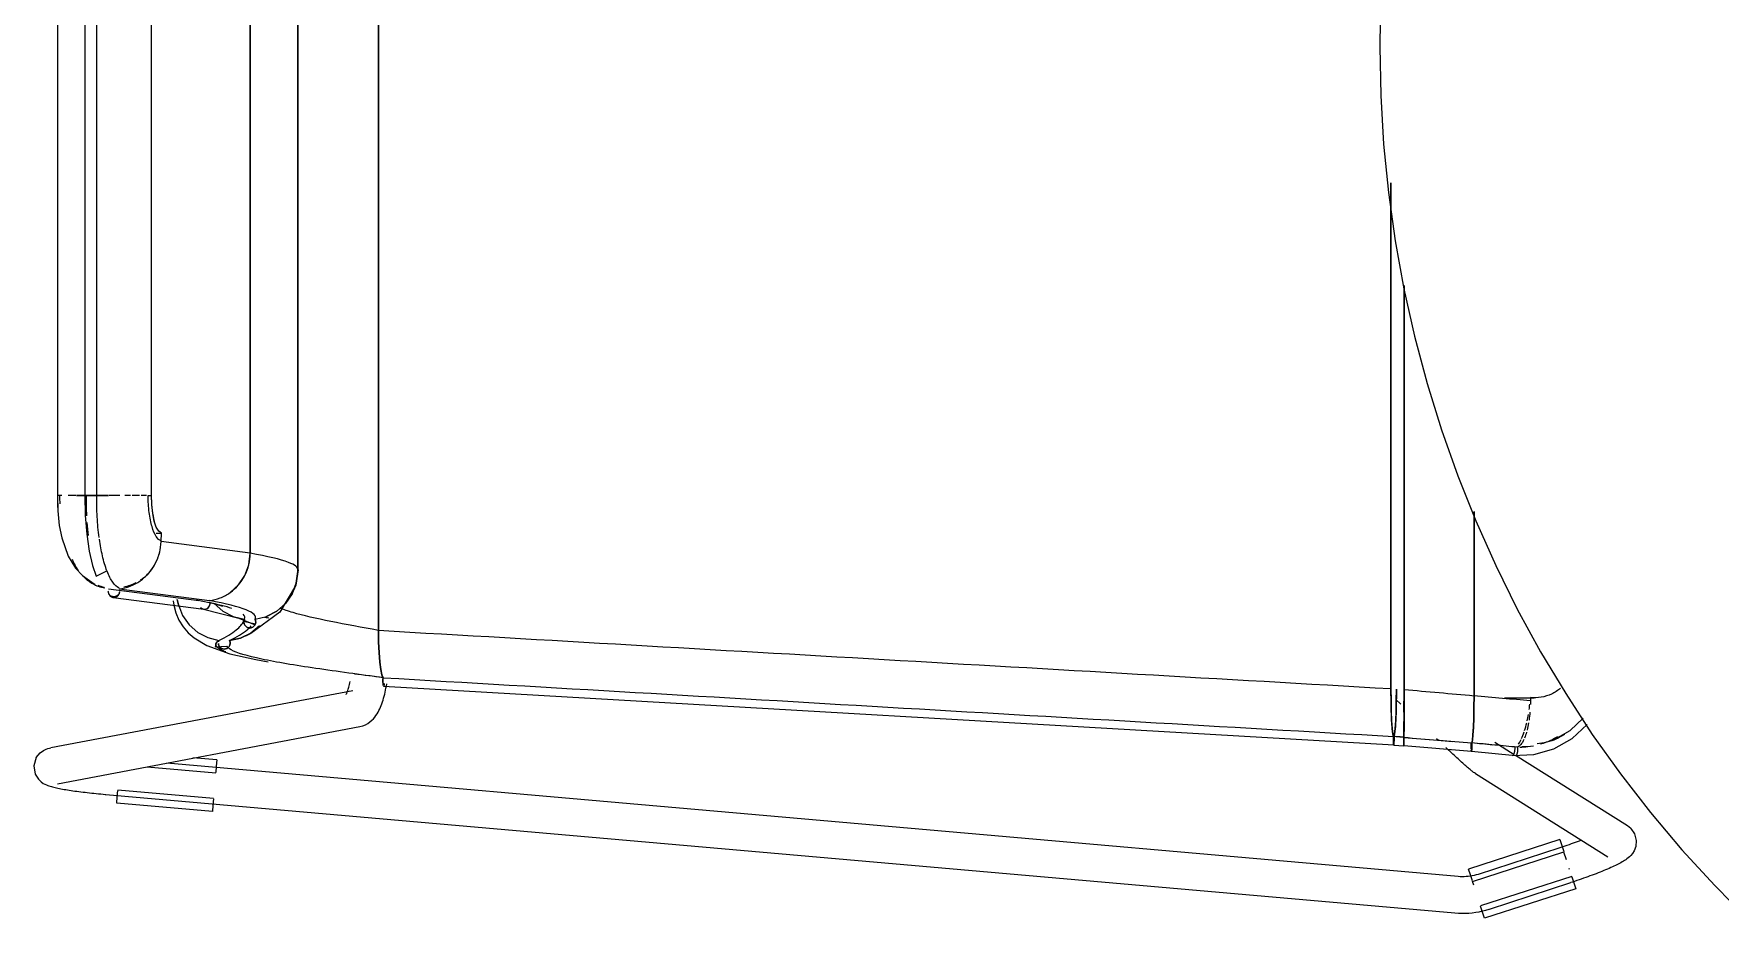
# Model space of a CAD drawing. Header units: millimetres. Extents: x 155927 to 295199, y -4084 to 97293.
# Drawn here: x 166245 to 166799, y 31507 to 31798 of the extents above; entities that cross this region are included whole.
import ezdxf

# ---------------------------------------------------------------- set-up
doc = ezdxf.new("R2010")
doc.units = ezdxf.units.MM
doc.header["$MEASUREMENT"] = 0
doc.layers.add('I-FURN', color=8, linetype='CONTINUOUS', lineweight=9)

msp = doc.modelspace()

# ---------------------------------------------------------------- linework, layer by layer
at = {"layer": 'I-FURN'}
for p, q in [((166357.92, 31984.89), (166357.92, 31601.89)), ((166357.92, 31601.89), (166357.92, 31984.89)), ((166331.42, 31965.98), (166331.42, 31621.19)), ((166331.42, 31621.19), (166331.42, 31965.98)), ((166315.82, 31959.94), (166315.82, 31627.23)), ((166315.82, 31627.23), (166315.82, 31959.94)), ((166252.45, 31941.01), (166252.45, 31646.16)), ((166261.49, 31941.01), (166261.49, 31646.16)), ((166265.45, 31646.16), (166265.45, 31941.01)), ((166283.29, 31941.01), (166283.29, 31646.16)), ((166283.35, 31646.16), (166283.35, 31941.01)), ((166331.57, 31621.73), (166331.57, 31926.53)), ((166687.05, 31802.22), (166686.96, 31793.59)), ((166686.96, 31793.59), (166687.28, 31777.59)), ((166687.28, 31777.59), (166688.24, 31761.62)), ((166688.24, 31761.62), (166689.83, 31745.7)), ((166689.83, 31745.7), (166692.07, 31729.86)), ((166690.65, 31748.91), (166690.65, 31582.64)), ((166690.65, 31582.64), (166690.65, 31748.91)), ((166692.07, 31729.86), (166694.93, 31714.12)), ((166694.93, 31714.12), (166698.42, 31698.51)), ((166694.97, 31715.2), (166694.97, 31582.37)), ((166694.97, 31582.37), (166694.97, 31715.2)), ((166698.42, 31698.51), (166702.54, 31683.04)), ((166702.54, 31683.04), (166707.26, 31667.76)), ((166707.26, 31667.76), (166712.6, 31652.68)), ((166712.6, 31652.68), (166718.53, 31637.82)), ((166252.45, 31646.16), (166252.62, 31646.16)), ((166252.45, 31646.16), (166252.57, 31641.13)), ((166253.95, 31646.16), (166252.47, 31646.16)), ((166258.55, 31646.16), (166255.97, 31646.16)), ((166258.71, 31646.16), (166261.73, 31646.16)), ((166261.74, 31646.16), (166258.72, 31646.16)), ((166265.34, 31646.16), (166261.49, 31646.16)), ((166261.49, 31646.16), (166261.58, 31639.62)), ((166261.49, 31646.16), (166261.56, 31646.16)), ((166261.56, 31646.16), (166261.76, 31646.16)), ((166261.76, 31646.16), (166262.06, 31646.16)), ((166262.06, 31646.16), (166262.45, 31646.16)), ((166262.45, 31646.16), (166262.91, 31646.16)), ((166262.91, 31646.16), (166263.4, 31646.16)), ((166263.4, 31646.16), (166263.9, 31646.16)), ((166263.9, 31646.16), (166264.37, 31646.16)), ((166264.37, 31646.16), (166264.79, 31646.16)), ((166264.79, 31646.16), (166265.12, 31646.16)), ((166265.12, 31646.16), (166265.34, 31646.16)), ((166265.42, 31646.16), (166269.24, 31646.16)), ((166269.24, 31646.16), (166265.42, 31646.16)), ((166272.99, 31646.16), (166269.43, 31646.16)), ((166276.46, 31646.16), (166274.62, 31646.16)), ((166279.44, 31646.16), (166276.98, 31646.16)), ((166281.77, 31646.16), (166280.03, 31646.16)), ((166283.46, 31643.12), (166283.35, 31646.16)), ((166252.57, 31641.13), (166253.07, 31636.31)), ((166261.58, 31639.62), (166262.07, 31633.5)), ((166283.78, 31640.27), (166283.46, 31643.12)), ((166284.29, 31637.78), (166283.78, 31640.27)), ((166717.94, 31580.43), (166717.94, 31640.98)), ((166717.94, 31640.98), (166717.94, 31580.43)), ((166253.07, 31636.31), (166253.86, 31632.27)), ((166262.07, 31633.5), (166262.92, 31627.88)), ((166284.96, 31635.8), (166284.29, 31637.78)), ((166284.95, 31633.81), (166286.61, 31633.81)), ((166285.75, 31634.45), (166284.96, 31635.8)), ((166286.61, 31633.81), (166285.75, 31634.45)), ((166286.54, 31631.09), (166286.61, 31633.81)), ((166718.53, 31637.82), (166725.06, 31623.21)), ((166253.86, 31632.27), (166255.99, 31626.23)), ((166262.92, 31627.88), (166264.02, 31623.19)), ((166315.82, 31627.23), (166286.54, 31631.09)), ((166255.99, 31626.23), (166258.38, 31622.34)), ((166258.38, 31622.34), (166260.68, 31619.87)), ((166264.02, 31623.19), (166265.18, 31619.73)), ((166314.03, 31619.91), (166315.34, 31623.46)), ((166315.34, 31623.46), (166315.82, 31627.23)), ((166725.06, 31623.21), (166732.16, 31608.88)), ((166260.68, 31619.87), (166264.57, 31617.19)), ((166264.57, 31617.19), (166264.77, 31617.09)), ((166265.18, 31619.73), (166268.72, 31621.49)), ((166309.21, 31614.31), (166311.95, 31616.8)), ((166311.95, 31616.8), (166314.03, 31619.91)), ((166330.7, 31616.54), (166325.59, 31607.89)), ((166330.78, 31616.7), (166329.4, 31613.52)), ((166330.94, 31617.4), (166329.58, 31613.84)), ((166329.58, 31613.83), (166330.95, 31617.4)), ((166331.57, 31621.73), (166330.78, 31616.7)), ((166331.42, 31621.19), (166330.94, 31617.4)), ((166330.95, 31617.4), (166331.42, 31621.19)), ((166269.2, 31615.55), (166298.9, 31611.7)), ((166270.76, 31612.71), (166300.54, 31608.85)), ((166272.73, 31615.09), (166275.17, 31614.78)), ((166272.74, 31615.53), (166302.45, 31611.68)), ((166290.54, 31611.59), (166290.69, 31610.17)), ((166291.83, 31612.05), (166292.2, 31610.31)), ((166292.21, 31610.31), (166291.84, 31612.05)), ((166304.41, 31610.45), (166298.12, 31611.83)), ((166302.56, 31610.22), (166302.64, 31610.72)), ((166302.64, 31610.72), (166302.6, 31611.21)), ((166303.94, 31610.7), (166306.81, 31608.19)), ((166327.4, 31610.7), (166324.53, 31608.19)), ((166324.54, 31608.19), (166327.41, 31610.7)), ((166329.58, 31613.84), (166327.4, 31610.7)), ((166327.41, 31610.7), (166329.58, 31613.83)), ((166290.69, 31610.17), (166291.35, 31607.66)), ((166291.35, 31607.66), (166292.37, 31605.29)), ((166292.2, 31610.31), (166293.6, 31606.79)), ((166292.37, 31605.29), (166293.75, 31603.09)), ((166293.6, 31606.79), (166295.78, 31603.71)), ((166299.48, 31609.39), (166299.86, 31609.09)), ((166299.86, 31609.09), (166300.3, 31608.91)), ((166300.3, 31608.91), (166300.77, 31608.84)), ((166300.46, 31608.87), (166312.07, 31605.9)), ((166300.77, 31608.84), (166301.24, 31608.91)), ((166301.24, 31608.91), (166301.68, 31609.1)), ((166301.68, 31609.1), (166302.07, 31609.39)), ((166302.07, 31609.39), (166302.37, 31609.77)), ((166302.37, 31609.77), (166302.56, 31610.22)), ((166306.84, 31609.7), (166304.41, 31610.45)), ((166306.81, 31608.19), (166310.21, 31606.44)), ((166310.21, 31606.44), (166313.92, 31605.54)), ((166312.07, 31605.9), (166317.4, 31603.73)), ((166313.76, 31605.07), (166313.92, 31605.54)), ((166313.92, 31605.54), (166313.76, 31605.07)), ((166325.59, 31607.89), (166316.05, 31600.91)), ((166317.43, 31605.54), (166321.14, 31606.44)), ((166317.43, 31605.54), (166317.59, 31605.07)), ((166317.59, 31605.07), (166317.43, 31605.54)), ((166324.53, 31608.19), (166321.14, 31606.44)), ((166321.14, 31606.44), (166324.54, 31608.19)), ((166732.16, 31608.88), (166739.83, 31594.83)), ((166293.75, 31603.09), (166295.43, 31601.12)), ((166295.43, 31601.12), (166297.4, 31599.38)), ((166295.78, 31603.71), (166298.6, 31601.23)), ((166298.6, 31601.23), (166301.92, 31599.49)), ((166315.98, 31600.97), (166312.65, 31599.33)), ((166312.65, 31599.32), (166315.98, 31600.96)), ((166313.64, 31604.86), (166317.53, 31604.03)), ((166313.72, 31604.58), (166313.76, 31605.07)), ((166313.76, 31605.07), (166313.72, 31604.57)), ((166313.81, 31604.09), (166313.72, 31604.58)), ((166313.72, 31604.57), (166313.8, 31604.08)), ((166313.8, 31604.08), (166314.01, 31603.63)), ((166314.01, 31603.64), (166313.81, 31604.09)), ((166314.32, 31603.25), (166314.01, 31603.64)), ((166314.01, 31603.63), (166314.32, 31603.25)), ((166316.05, 31600.91), (166314.3, 31600.02)), ((166314.72, 31602.96), (166314.32, 31603.25)), ((166314.32, 31603.25), (166314.72, 31602.96)), ((166315.18, 31602.77), (166314.72, 31602.96)), ((166314.72, 31602.96), (166315.18, 31602.77)), ((166315.68, 31602.7), (166315.18, 31602.77)), ((166315.18, 31602.77), (166315.68, 31602.7)), ((166316.17, 31602.77), (166315.68, 31602.7)), ((166315.68, 31602.7), (166316.17, 31602.77)), ((166318.81, 31603.36), (166315.98, 31600.97)), ((166315.98, 31600.96), (166318.81, 31603.36)), ((166316.63, 31602.96), (166316.17, 31602.77)), ((166316.17, 31602.77), (166316.63, 31602.96)), ((166317.03, 31603.25), (166316.63, 31602.96)), ((166316.63, 31602.96), (166317.03, 31603.25)), ((166317.34, 31603.64), (166317.03, 31603.25)), ((166317.03, 31603.25), (166317.34, 31603.63)), ((166317.54, 31604.09), (166317.34, 31603.64)), ((166317.34, 31603.63), (166317.55, 31604.08)), ((166317.63, 31604.58), (166317.54, 31604.09)), ((166317.55, 31604.08), (166317.63, 31604.57)), ((166317.59, 31605.07), (166317.63, 31604.58)), ((166317.63, 31604.57), (166317.59, 31605.07)), ((166357.92, 31601.89), (166357.98, 31598.12)), ((166357.98, 31598.12), (166357.92, 31601.81)), ((166297.4, 31599.38), (166301.51, 31596.88)), ((166301.51, 31596.88), (166309.14, 31594.2)), ((166301.92, 31599.49), (166305.55, 31598.58)), ((166304.63, 31597.68), (166304.31, 31596.51)), ((166304.31, 31596.51), (166308.16, 31596.7)), ((166305.34, 31597.62), (166305.42, 31597.12)), ((166305.42, 31597.12), (166305.35, 31597.62)), ((166305.39, 31598.11), (166305.55, 31598.58)), ((166305.55, 31598.58), (166305.39, 31598.11)), ((166305.62, 31596.67), (166305.42, 31597.12)), ((166305.42, 31597.12), (166305.61, 31596.67)), ((166305.61, 31596.67), (166305.92, 31596.28)), ((166305.92, 31596.28), (166305.62, 31596.67)), ((166306.32, 31595.98), (166305.92, 31596.28)), ((166305.92, 31596.28), (166306.32, 31595.98)), ((166306.77, 31595.79), (166306.32, 31595.98)), ((166306.32, 31595.98), (166306.77, 31595.78)), ((166307.26, 31595.71), (166306.77, 31595.79)), ((166306.77, 31595.78), (166307.26, 31595.71)), ((166307.74, 31595.77), (166307.26, 31595.71)), ((166307.26, 31595.71), (166307.74, 31595.77)), ((166308.2, 31595.95), (166307.74, 31595.77)), ((166307.74, 31595.77), (166308.2, 31595.95)), ((166308.6, 31596.24), (166308.2, 31595.95)), ((166308.2, 31595.95), (166308.61, 31596.24)), ((166308.92, 31596.62), (166308.6, 31596.24)), ((166308.61, 31596.24), (166308.92, 31596.62)), ((166309.13, 31597.07), (166308.92, 31596.62)), ((166308.92, 31596.62), (166309.13, 31597.07)), ((166312.65, 31599.33), (166309.04, 31598.53)), ((166309.04, 31598.53), (166312.65, 31599.32)), ((166309.04, 31598.53), (166309.19, 31598.06)), ((166309.19, 31598.06), (166309.04, 31598.53)), ((166309.22, 31597.56), (166309.13, 31597.07)), ((166309.13, 31597.07), (166309.22, 31597.56)), ((166309.14, 31594.2), (166317.66, 31592.31)), ((166309.19, 31598.06), (166309.22, 31597.56)), ((166309.22, 31597.56), (166309.19, 31598.06)), ((166357.98, 31598.12), (166358.13, 31594.58)), ((166358.13, 31594.58), (166357.98, 31598.06)), ((166358.13, 31594.58), (166358.37, 31591.48)), ((166358.37, 31591.48), (166358.14, 31594.54)), ((166739.83, 31594.83), (166748.06, 31581.11)), ((166317.66, 31592.31), (166321.72, 31591.58)), ((166358.37, 31591.48), (166358.68, 31588.99)), ((166358.68, 31588.98), (166358.37, 31591.45)), ((166358.68, 31588.99), (166359.05, 31587.24)), ((166359.05, 31587.24), (166358.68, 31588.98)), ((166348.11, 31582.89), (166348.22, 31583.28)), ((166348.22, 31583.28), (166348.33, 31583.7)), ((166348.33, 31583.7), (166348.43, 31584.15)), ((166348.43, 31584.15), (166348.53, 31584.62)), ((166348.53, 31584.62), (166348.63, 31585.11)), ((166359.45, 31586.34), (166359.05, 31587.24)), ((166359.05, 31587.24), (166359.45, 31586.34)), ((166359.45, 31586.34), (166359.43, 31585.87)), ((166359.43, 31585.86), (166359.45, 31586.34)), ((166359.43, 31585.87), (166359.43, 31585.37)), ((166359.43, 31585.37), (166359.43, 31585.86)), ((166359.43, 31585.37), (166359.44, 31584.88)), ((166359.44, 31584.87), (166359.43, 31585.37)), ((166359.44, 31584.88), (166359.46, 31584.42)), ((166359.46, 31584.42), (166359.44, 31584.87)), ((166359.46, 31584.42), (166359.49, 31584.04)), ((166359.49, 31584.03), (166359.46, 31584.42)), ((166359.49, 31584.04), (166359.54, 31583.74)), ((166359.54, 31583.73), (166359.49, 31584.03)), ((166359.64, 31583.47), (166359.69, 31583.53)), ((166359.69, 31583.53), (166359.64, 31583.47)), ((166691.55, 31564.18), (166359.64, 31583.47)), ((166359.74, 31583.72), (166359.79, 31584.01)), ((166359.79, 31584), (166359.74, 31583.71)), ((166359.79, 31584.01), (166359.82, 31584.39)), ((166359.82, 31584.38), (166359.79, 31584)), ((166360.42, 31582.88), (166360.55, 31583.57)), ((166360.55, 31583.57), (166360.66, 31584.28)), ((166349.56, 31582.07), (166250.27, 31563.25)), ((166347.33, 31580.85), (166347.34, 31580.87)), ((166347.34, 31580.87), (166347.39, 31580.95)), ((166347.39, 31580.95), (166347.43, 31581.03)), ((166347.43, 31581.03), (166347.51, 31581.19)), ((166347.51, 31581.19), (166347.6, 31581.38)), ((166347.6, 31581.38), (166347.69, 31581.61)), ((166347.69, 31581.61), (166347.79, 31581.88)), ((166347.79, 31581.88), (166347.9, 31582.18)), ((166347.9, 31582.18), (166348.01, 31582.52)), ((166348.01, 31582.52), (166348.11, 31582.89)), ((166358.85, 31577.21), (166359.07, 31577.79)), ((166359.07, 31577.79), (166359.28, 31578.38)), ((166359.28, 31578.38), (166359.47, 31578.99)), ((166359.47, 31578.99), (166359.66, 31579.6)), ((166359.66, 31579.6), (166359.83, 31580.23)), ((166359.83, 31580.23), (166359.99, 31580.88)), ((166359.99, 31580.88), (166360.14, 31581.53)), ((166360.14, 31581.53), (166360.29, 31582.2)), ((166360.29, 31582.2), (166360.42, 31582.88)), ((166690.65, 31582.64), (166690.68, 31578.85)), ((166690.68, 31578.85), (166690.76, 31575.29)), ((166692.29, 31579.15), (166693.9, 31577.6)), ((166692.34, 31575.29), (166692.41, 31578.84)), ((166692.41, 31578.84), (166692.44, 31582.52)), ((166694.85, 31575.02), (166694.85, 31578.58)), ((166694.85, 31578.58), (166694.85, 31575.02)), ((166694.97, 31578.58), (166694.96, 31575.02)), ((166694.96, 31575.02), (166694.97, 31578.58)), ((166694.97, 31582.37), (166694.97, 31578.58)), ((166694.97, 31578.58), (166694.97, 31582.37)), ((166717.91, 31576.67), (166717.94, 31580.43)), ((166717.94, 31580.31), (166717.91, 31576.57)), ((166727.98, 31579.72), (166737.73, 31579.72)), ((166736.49, 31579.78), (166736.49, 31578.73)), ((166748.06, 31581.11), (166756.82, 31567.73)), ((166355.15, 31571.82), (166355.75, 31572.33)), ((166355.75, 31572.33), (166356.27, 31572.85)), ((166356.27, 31572.85), (166356.72, 31573.38)), ((166356.72, 31573.38), (166357.12, 31573.91)), ((166357.12, 31573.91), (166357.48, 31574.45)), ((166357.48, 31574.45), (166357.81, 31574.99)), ((166357.81, 31574.99), (166358.09, 31575.53)), ((166358.09, 31575.53), (166358.37, 31576.08)), ((166358.37, 31576.08), (166358.62, 31576.64)), ((166358.62, 31576.64), (166358.85, 31577.21)), ((166690.76, 31575.29), (166690.88, 31572.16)), ((166690.88, 31572.16), (166691.04, 31569.65)), ((166692.05, 31569.68), (166692.21, 31572.17)), ((166692.21, 31572.17), (166692.34, 31575.29)), ((166694.87, 31569.4), (166694.86, 31571.9)), ((166694.86, 31571.9), (166694.87, 31569.4)), ((166694.95, 31571.88), (166694.94, 31569.38)), ((166694.94, 31569.38), (166694.95, 31571.88)), ((166694.95, 31571.88), (166694.96, 31575.02)), ((166694.96, 31575.01), (166694.95, 31571.89)), ((166717.72, 31570.03), (166717.84, 31573.13)), ((166717.84, 31573.07), (166717.72, 31570.03)), ((166717.84, 31573.13), (166717.91, 31576.57)), ((166717.91, 31576.57), (166717.84, 31573.13)), ((166749.56, 31569.01), (166753.79, 31573.04)), ((166252.5, 31551.46), (166351.79, 31570.28)), ((166351.79, 31570.28), (166352.78, 31570.54)), ((166352.78, 31570.54), (166353.67, 31570.9)), ((166353.67, 31570.9), (166354.46, 31571.34)), ((166354.46, 31571.34), (166355.15, 31571.82)), ((166691.04, 31569.65), (166691.24, 31567.91)), ((166691.24, 31567.91), (166691.45, 31567.02)), ((166691.45, 31567.02), (166691.44, 31566.55)), ((166691.44, 31566.55), (166691.44, 31566.05)), ((166691.65, 31567.02), (166691.86, 31567.93)), ((166691.66, 31566.55), (166691.65, 31567.02)), ((166691.66, 31566.06), (166691.66, 31566.55)), ((166691.86, 31567.93), (166692.05, 31569.68)), ((166694.88, 31567.65), (166694.87, 31569.4)), ((166694.87, 31569.4), (166694.88, 31567.65)), ((166694.9, 31566.28), (166694.9, 31566.75)), ((166694.9, 31566.75), (166694.9, 31566.28)), ((166694.93, 31567.64), (166694.91, 31566.75)), ((166694.91, 31566.74), (166694.93, 31567.63)), ((166694.91, 31566.75), (166694.91, 31566.28)), ((166694.91, 31566.27), (166694.91, 31566.74)), ((166694.94, 31569.38), (166694.93, 31567.64)), ((166694.93, 31567.63), (166694.94, 31569.38)), ((166717.39, 31565.82), (166717.57, 31567.56)), ((166717.57, 31567.54), (166717.39, 31565.82)), ((166717.57, 31567.56), (166717.72, 31570.03)), ((166717.72, 31569.99), (166717.57, 31567.55)), ((166743.73, 31565.65), (166749.56, 31569.01)), ((166750.15, 31566.33), (166755.14, 31570.93)), ((166756.82, 31567.73), (166766.12, 31554.71)), ((166245.51, 31560.12), (166246.83, 31561.69)), ((166246.83, 31561.69), (166247.91, 31562.44)), ((166247.91, 31562.44), (166248.71, 31562.82)), ((166248.71, 31562.82), (166249.34, 31563.03)), ((166249.34, 31563.03), (166249.85, 31563.17)), ((166249.85, 31563.17), (166250.27, 31563.25)), ((166691.44, 31566.05), (166691.44, 31565.56)), ((166691.44, 31565.56), (166691.45, 31565.11)), ((166691.45, 31565.11), (166691.47, 31564.73)), ((166691.47, 31564.73), (166691.49, 31564.44)), ((166691.49, 31564.44), (166691.52, 31564.25)), ((166691.52, 31564.25), (166691.55, 31564.18)), ((166691.55, 31564.18), (166691.58, 31564.25)), ((166691.55, 31564.18), (166694.91, 31563.91)), ((166691.58, 31564.25), (166691.6, 31564.44)), ((166691.6, 31564.44), (166691.63, 31564.73)), ((166691.63, 31564.73), (166691.64, 31565.12)), ((166691.64, 31565.12), (166691.65, 31565.57)), ((166691.65, 31565.57), (166691.66, 31566.06)), ((166694.9, 31565.79), (166694.9, 31566.28)), ((166694.9, 31566.28), (166694.9, 31565.78)), ((166694.9, 31565.3), (166694.9, 31565.79)), ((166694.9, 31565.78), (166694.9, 31565.29)), ((166694.9, 31564.84), (166694.9, 31565.3)), ((166694.9, 31565.29), (166694.9, 31564.84)), ((166694.9, 31564.46), (166694.9, 31564.84)), ((166694.9, 31564.84), (166694.9, 31564.46)), ((166694.9, 31564.17), (166694.9, 31564.46)), ((166694.9, 31564.46), (166694.9, 31564.16)), ((166694.91, 31563.98), (166694.9, 31564.17)), ((166694.9, 31564.16), (166694.91, 31563.97)), ((166694.91, 31566.28), (166694.91, 31565.78)), ((166694.91, 31565.78), (166694.91, 31566.27)), ((166694.91, 31565.78), (166694.91, 31565.29)), ((166694.91, 31565.29), (166694.91, 31565.78)), ((166694.91, 31565.29), (166694.91, 31564.84)), ((166694.91, 31564.83), (166694.91, 31565.29)), ((166694.91, 31564.84), (166694.91, 31564.46)), ((166694.91, 31564.45), (166694.91, 31564.83)), ((166694.91, 31564.46), (166694.91, 31564.16)), ((166694.91, 31564.16), (166694.91, 31564.45)), ((166694.91, 31564.16), (166694.91, 31563.98)), ((166694.91, 31563.97), (166694.91, 31564.16)), ((166694.91, 31563.98), (166694.91, 31563.91)), ((166694.91, 31563.91), (166694.91, 31563.98)), ((166694.91, 31563.97), (166694.91, 31563.91)), ((166694.91, 31563.91), (166694.91, 31563.97)), ((166717.11, 31562.08), (166694.91, 31563.91)), ((166706.15, 31565.81), (166705.65, 31566.29)), ((166709.12, 31563), (166708.64, 31563.45)), ((166709.6, 31562.55), (166709.12, 31563)), ((166710.07, 31562.11), (166709.6, 31562.55)), ((166710.53, 31561.68), (166710.07, 31562.11)), ((166710.98, 31561.25), (166710.53, 31561.68)), ((166711.43, 31560.84), (166710.98, 31561.25)), ((166711.86, 31560.44), (166711.43, 31560.84)), ((166717, 31563.95), (166717.01, 31564.45)), ((166717.01, 31564.44), (166717, 31563.95)), ((166717, 31563.95), (166717.01, 31563.46)), ((166717.01, 31563.46), (166717, 31563.95)), ((166717.02, 31564.92), (166717.01, 31564.44)), ((166717.01, 31564.45), (166717.02, 31564.92)), ((166717.01, 31563.46), (166717.02, 31563)), ((166717.02, 31563.01), (166717.01, 31563.46)), ((166717.06, 31562.33), (166717.04, 31562.63)), ((166717.04, 31562.62), (166717.06, 31562.33)), ((166717.06, 31562.33), (166717.08, 31562.14)), ((166717.08, 31562.15), (166717.06, 31562.33)), ((166717.11, 31562.08), (166717.08, 31562.15)), ((166717.08, 31562.14), (166717.11, 31562.08)), ((166717.13, 31562.15), (166717.11, 31562.08)), ((166717.11, 31562.08), (166717.13, 31562.15)), ((166731.6, 31560.66), (166717.11, 31562.08)), ((166717.13, 31562.15), (166717.16, 31562.34)), ((166717.18, 31562.64), (166717.16, 31562.34)), ((166717.16, 31562.34), (166717.18, 31562.63)), ((166717.18, 31562.63), (166717.2, 31563.02)), ((166717.2, 31563.02), (166717.18, 31562.64)), ((166717.39, 31565.82), (166717.2, 31564.93)), ((166717.2, 31564.93), (166717.39, 31565.82)), ((166717.21, 31564.46), (166717.2, 31564.93)), ((166717.2, 31564.93), (166717.21, 31564.46)), ((166717.2, 31563.02), (166717.21, 31563.47)), ((166717.21, 31563.47), (166717.2, 31563.02)), ((166717.21, 31563.96), (166717.21, 31564.46)), ((166717.21, 31564.46), (166717.21, 31563.97)), ((166717.21, 31563.97), (166717.21, 31563.47)), ((166717.21, 31563.47), (166717.21, 31563.96)), ((166731.19, 31560.96), (166724.75, 31565)), ((166730.71, 31560.78), (166737.61, 31561.07)), ((166737.61, 31561.07), (166744.13, 31562.94)), ((166744.13, 31562.94), (166750.15, 31566.33)), ((166245.51, 31560.12), (166244.67, 31557.37)), ((166244.67, 31557.37), (166245.16, 31554.61)), ((166282, 31557.06), (166304.48, 31555.09)), ((166712.72, 31520.99), (166288.37, 31558.27)), ((166304.85, 31559.32), (166296.96, 31560.02)), ((166304.67, 31557.28), (166304.49, 31555.21)), ((166304.85, 31559.32), (166304.67, 31557.28)), ((166712.29, 31560.05), (166711.86, 31560.44)), ((166712.7, 31559.66), (166712.29, 31560.05)), ((166713.1, 31559.3), (166712.7, 31559.66)), ((166713.49, 31558.94), (166713.1, 31559.3)), ((166713.87, 31558.6), (166713.49, 31558.94)), ((166714.24, 31558.27), (166713.87, 31558.6)), ((166714.59, 31557.95), (166714.24, 31558.27)), ((166714.92, 31557.65), (166714.59, 31557.95)), ((166715.25, 31557.36), (166714.92, 31557.65)), ((166715.56, 31557.09), (166715.25, 31557.36)), ((166715.85, 31556.83), (166715.56, 31557.09)), ((166716.13, 31556.59), (166715.85, 31556.83)), ((166716.4, 31556.36), (166716.13, 31556.59)), ((166716.65, 31556.15), (166716.4, 31556.36)), ((166716.89, 31555.94), (166716.65, 31556.15)), ((166717.12, 31555.76), (166716.89, 31555.94)), ((166717.34, 31555.58), (166717.12, 31555.76)), ((166717.56, 31555.4), (166717.34, 31555.58)), ((166717.79, 31555.23), (166717.56, 31555.4)), ((166768.33, 31537.69), (166731.57, 31560.73)), ((166245.16, 31554.61), (166246.2, 31552.95)), ((166246.2, 31552.95), (166247.11, 31552.1)), ((166247.11, 31552.1), (166247.81, 31551.62)), ((166247.81, 31551.62), (166248.37, 31551.31)), ((166248.37, 31551.31), (166248.85, 31551.1)), ((166248.85, 31551.1), (166249.27, 31550.93)), ((166249.27, 31550.93), (166249.68, 31550.79)), ((166249.68, 31550.79), (166250.07, 31550.66)), ((166250.07, 31550.66), (166250.47, 31550.55)), ((166250.47, 31550.55), (166250.87, 31550.44)), ((166250.87, 31550.44), (166251.28, 31550.34)), ((166251.28, 31550.34), (166251.71, 31550.24)), ((166251.71, 31550.24), (166252.15, 31550.14)), ((166252.15, 31550.14), (166252.61, 31550.04)), ((166252.61, 31550.04), (166253.09, 31549.95)), ((166253.09, 31549.95), (166253.59, 31549.85)), ((166253.59, 31549.85), (166254.1, 31549.76)), ((166254.1, 31549.76), (166254.64, 31549.66)), ((166718.05, 31555.04), (166717.79, 31555.23)), ((166718.38, 31554.83), (166718.05, 31555.04)), ((166718.38, 31554.83), (166761.96, 31527.52)), ((166766.12, 31554.71), (166775.93, 31542.07)), ((166254.64, 31549.66), (166255.19, 31549.57)), ((166255.19, 31549.57), (166255.76, 31549.48)), ((166255.76, 31549.48), (166256.34, 31549.39)), ((166256.34, 31549.39), (166256.94, 31549.29)), ((166256.94, 31549.29), (166257.56, 31549.2)), ((166257.56, 31549.2), (166258.2, 31549.11)), ((166258.2, 31549.11), (166258.85, 31549.03)), ((166258.85, 31549.03), (166259.51, 31548.94)), ((166259.51, 31548.94), (166260.19, 31548.85)), ((166260.19, 31548.85), (166260.87, 31548.77)), ((166260.87, 31548.77), (166261.57, 31548.68)), ((166261.57, 31548.68), (166262.28, 31548.6)), ((166262.28, 31548.6), (166263, 31548.52)), ((166263, 31548.52), (166263.73, 31548.44)), ((166263.73, 31548.44), (166264.46, 31548.36)), ((166264.46, 31548.36), (166265.2, 31548.28)), ((166265.2, 31548.28), (166265.94, 31548.21)), ((166265.94, 31548.21), (166266.69, 31548.14)), ((166266.69, 31548.14), (166267.44, 31548.07)), ((166267.44, 31548.07), (166268.19, 31548)), ((166268.19, 31548), (166268.35, 31547.98)), ((166268.35, 31547.98), (166711.67, 31509.04)), ((166271.96, 31545.17), (166272.14, 31547.21)), ((166303.37, 31542.41), (166271.96, 31545.17)), ((166272.14, 31547.21), (166272.32, 31549.28)), ((166303.74, 31546.64), (166272.33, 31549.4)), ((166303.55, 31544.45), (166303.37, 31542.41)), ((166303.73, 31546.52), (166303.55, 31544.45)), ((166775.93, 31542.07), (166786.24, 31529.83)), ((166746.15, 31533.17), (166716.14, 31523.48)), ((166746.15, 31533.17), (166746.78, 31531.21)), ((166769.45, 31536.8), (166768.33, 31537.69)), ((166769.45, 31536.8), (166770.68, 31535.07)), ((166770.68, 31535.07), (166771.26, 31532.84)), ((166717.44, 31519.43), (166747.45, 31529.12)), ((166746.1, 31530.45), (166719.28, 31521.73)), ((166746.43, 31530.55), (166746.1, 31530.45)), ((166747.12, 31530.78), (166746.43, 31530.55)), ((166746.78, 31531.21), (166747.41, 31529.24)), ((166747.81, 31531.01), (166747.12, 31530.78)), ((166748.28, 31526.55), (166747.48, 31529.03)), ((166748.49, 31531.25), (166747.81, 31531.01)), ((166749.17, 31531.48), (166748.49, 31531.25)), ((166749.85, 31531.71), (166749.17, 31531.48)), ((166750.51, 31531.95), (166749.85, 31531.71)), ((166751.17, 31532.18), (166750.51, 31531.95)), ((166751.82, 31532.42), (166751.17, 31532.18)), ((166752.45, 31532.65), (166751.82, 31532.42)), ((166753.07, 31532.89), (166752.45, 31532.65)), ((166769.48, 31527.94), (166769.02, 31527.48)), ((166770, 31528.57), (166769.48, 31527.94)), ((166770.57, 31529.49), (166770, 31528.57)), ((166771.09, 31530.87), (166770.57, 31529.49)), ((166771.26, 31532.84), (166771.09, 31530.87)), ((166786.24, 31529.83), (166797.02, 31518.02)), ((166716.77, 31521.53), (166716.14, 31523.48)), ((166749.34, 31523.28), (166749.22, 31523.66)), ((166758.73, 31522.21), (166758.08, 31521.95)), ((166759.37, 31522.46), (166758.73, 31522.21)), ((166759.99, 31522.71), (166759.37, 31522.46)), ((166760.61, 31522.96), (166759.99, 31522.71)), ((166761.2, 31523.2), (166760.61, 31522.96)), ((166761.78, 31523.45), (166761.2, 31523.2)), ((166762.34, 31523.69), (166761.78, 31523.45)), ((166762.89, 31523.93), (166762.34, 31523.69)), ((166763.41, 31524.17), (166762.89, 31523.93)), ((166763.92, 31524.41), (166763.41, 31524.17)), ((166764.41, 31524.64), (166763.92, 31524.41)), ((166764.89, 31524.87), (166764.41, 31524.64)), ((166765.34, 31525.1), (166764.89, 31524.87)), ((166765.78, 31525.33), (166765.34, 31525.1)), ((166766.21, 31525.56), (166765.78, 31525.33)), ((166766.62, 31525.79), (166766.21, 31525.56)), ((166767.02, 31526.02), (166766.62, 31525.79)), ((166767.41, 31526.26), (166767.02, 31526.02)), ((166767.8, 31526.52), (166767.41, 31526.26)), ((166768.19, 31526.8), (166767.8, 31526.52)), ((166768.59, 31527.11), (166768.19, 31526.8)), ((166769.02, 31527.48), (166768.59, 31527.11)), ((166712.75, 31520.99), (166712.72, 31520.99)), ((166713.41, 31520.94), (166712.75, 31520.99)), ((166714.07, 31520.93), (166713.41, 31520.94)), ((166714.73, 31520.94), (166714.07, 31520.93)), ((166715.39, 31520.97), (166714.73, 31520.94)), ((166716.05, 31521.03), (166715.39, 31520.97)), ((166716.71, 31521.12), (166716.05, 31521.03)), ((166717.36, 31521.24), (166716.71, 31521.12)), ((166717.41, 31519.55), (166716.77, 31521.53)), ((166718.01, 31521.38), (166717.36, 31521.24)), ((166717.85, 31518.17), (166717.48, 31519.34)), ((166718.65, 31521.54), (166718.01, 31521.38)), ((166719.28, 31521.73), (166718.65, 31521.54)), ((166750.06, 31521.05), (166720.05, 31511.37)), ((166751.36, 31517.01), (166721.36, 31507.32)), ((166722.99, 31510.32), (166749.81, 31519.03)), ((166750.26, 31519.18), (166749.81, 31519.03)), ((166750.09, 31520.94), (166750.73, 31518.96)), ((166751, 31519.43), (166750.26, 31519.18)), ((166750.73, 31518.96), (166751.36, 31517.01)), ((166751.74, 31519.67), (166751, 31519.43)), ((166752.47, 31519.92), (166751.74, 31519.67)), ((166753.2, 31520.17), (166752.47, 31519.92)), ((166753.92, 31520.43), (166753.2, 31520.17)), ((166754.64, 31520.68), (166753.92, 31520.43)), ((166755.34, 31520.93), (166754.64, 31520.68)), ((166756.04, 31521.19), (166755.34, 31520.93)), ((166756.73, 31521.44), (166756.04, 31521.19)), ((166757.41, 31521.7), (166756.73, 31521.44)), ((166758.08, 31521.95), (166757.41, 31521.7)), ((166797.02, 31518.02), (166808.28, 31506.64)), ((166720.73, 31509.28), (166720.09, 31511.25)), ((166711.67, 31509.04), (166712.81, 31508.96)), ((166712.81, 31508.96), (166713.95, 31508.93)), ((166713.95, 31508.93), (166715.09, 31508.94)), ((166715.09, 31508.94), (166716.24, 31509)), ((166716.24, 31509), (166717.37, 31509.11)), ((166717.37, 31509.11), (166718.5, 31509.26)), ((166718.5, 31509.26), (166719.63, 31509.45)), ((166719.63, 31509.45), (166720.75, 31509.69)), ((166721.36, 31507.32), (166720.73, 31509.28)), ((166720.75, 31509.69), (166721.85, 31509.98)), ((166721.85, 31509.98), (166722.95, 31510.31)), ((166722.95, 31510.31), (166722.99, 31510.32))]:
    msp.add_line(p, q, dxfattribs=at)
for centre, major_axis, ratio, start_param, end_param in [((166256.73, 31646.16), (0, -12.4), 0.287441, 4.712389, 4.932602), ((166268.2, 31646.16), (-15.75, 0), 0.000004, 2.669107, 2.851347), ((166300.75, 31627.36), (0, 15.78), 0.955139, 3.737469, 4.704147), ((166300.77, 31610.8), (0, 1.96), 0.955139, 2.379629, 4.923331), ((166300.75, 31627.36), (0, 15.78), 0.955139, 3.254129, 3.495629), ((166300.75, 31627.36), (0, 15.78), 0.955139, 3.495799, 3.737346)]:
    msp.add_ellipse(centre, major_axis=major_axis, ratio=ratio, start_param=start_param, end_param=end_param, dxfattribs=at)
for points in [[(166252.73, 31641.56), (166252.6, 31643.03), (166252.54, 31644.58), (166252.55, 31646.16)], [(166262.13, 31639.56), (166262.02, 31641.74), (166261.99, 31643.94), (166262.02, 31646.16)], [(166286.53, 31631.34), (166285.97, 31631.47), (166284.88, 31632.41), (166283.48, 31635.73), (166282.52, 31640.53), (166282.26, 31644.27), (166282.23, 31646.16)], [(166283.3, 31645.32), (166283.36, 31642.54), (166283.72, 31640), (166284.24, 31637.78)], [(166262.7, 31633.01), (166262.52, 31634.42), (166262.35, 31635.87), (166262.25, 31637.35)], [(166272.74, 31615.53), (166273.98, 31615.68), (166276.36, 31616.26), (166279.7, 31618.02), (166282.54, 31620.55), (166284.73, 31623.69), (166286.14, 31627.3), (166286.5, 31629.8), (166286.54, 31631.09)], [(166267.87, 31615.99), (166267.19, 31616.15), (166266.51, 31616.36), (166265.85, 31616.61)], [(166272.75, 31615.73), (166272.02, 31616.08), (166270.62, 31617.39), (166269.35, 31619.86), (166268.78, 31621.32)], [(166278.26, 31617.51), (166277, 31616.81), (166275.63, 31616.41), (166274.25, 31616.07)], [(166331.42, 31621.19), (166331.52, 31621.37), (166331.57, 31621.55), (166331.57, 31621.73)], [(166309.77, 31609.08), (166307.87, 31609.74), (166305.07, 31610.4), (166302.02, 31611.06)], [(166317.43, 31605.54), (166317.98, 31606.57), (166316.01, 31608.61), (166307.95, 31610.66), (166302.45, 31611.68)], [(166313.92, 31605.54), (166314.21, 31606.09), (166314.07, 31606.63), (166313.5, 31607.18)], [(166321.89, 31605.94), (166321.42, 31605.99), (166320.96, 31606.05), (166320.49, 31606.1)], [(166524.16, 31592.22), (166468.7, 31595.42), (166413.28, 31598.61), (166357.92, 31601.81)], [(166690.65, 31582.64), (166635.13, 31585.83), (166579.6, 31589.03), (166524.16, 31592.22)], [(166359.44, 31586.35), (166356.31, 31586.75), (166353.15, 31587.14), (166350.04, 31587.54)], [(166359.45, 31586.34), (166414.69, 31583.12), (166525.28, 31576.68), (166636.04, 31570.24), (166691.45, 31567.02)], [(166706.46, 31581.34), (166702.63, 31581.68), (166698.8, 31582.03), (166694.97, 31582.37)], [(166717.94, 31580.31), (166714.12, 31580.65), (166710.29, 31581), (166706.46, 31581.34)], [(166736.49, 31578.73), (166733.46, 31578.99), (166727.32, 31579.53), (166721.07, 31580.12), (166717.94, 31580.43)], [(166736.07, 31575.89), (166736.15, 31576.45), (166736.21, 31577.02), (166736.27, 31577.59)], [(166736.49, 31578.73), (166736.49, 31578.34), (166736.48, 31577.96), (166736.47, 31577.58)], [(166738.01, 31579.72), (166737.5, 31579.71), (166737, 31579.73), (166736.49, 31579.78)], [(166735.42, 31572.2), (166735.56, 31572.85), (166735.7, 31573.52), (166735.82, 31574.2)], [(166736.32, 31575.01), (166736.25, 31574.11), (166736.15, 31573.23), (166736.02, 31572.38)], [(166694.91, 31566.75), (166694.34, 31566.79), (166693.18, 31566.88), (166692.03, 31566.97), (166691.45, 31567.02)], [(166691.65, 31567.02), (166691.66, 31566.43), (166691.66, 31564.92), (166691.59, 31564.18), (166691.55, 31564.18)], [(166694.9, 31566.75), (166694.36, 31566.8), (166693.27, 31566.89), (166692.19, 31566.98), (166691.65, 31567.02)], [(166694.91, 31566.74), (166698.63, 31566.44), (166706.07, 31565.84), (166713.49, 31565.23), (166717.2, 31564.93)], [(166733.58, 31566.32), (166733.88, 31566.96), (166734.16, 31567.7), (166734.42, 31568.52)], [(166735.21, 31568.48), (166735, 31567.75), (166734.77, 31567.11), (166734.52, 31566.51)], [(166734.57, 31568.95), (166734.83, 31569.75), (166735.05, 31570.63), (166735.27, 31571.55)], [(166735.89, 31571.53), (166735.75, 31570.68), (166735.58, 31569.88), (166735.39, 31569.14)], [(166732.16, 31563.49), (166729.71, 31563.73), (166724.76, 31564.21), (166719.73, 31564.69), (166717.2, 31564.93)], [(166724.1, 31564.21), (166721.81, 31564.44), (166719.51, 31564.67), (166717.2, 31564.9)], [(166730.85, 31560.84), (166730.9, 31560.88), (166730.99, 31561), (166731.12, 31561.3), (166731.24, 31561.69), (166731.33, 31562.14), (166731.4, 31562.63), (166731.43, 31563.13), (166731.43, 31563.45), (166731.42, 31563.6)], [(166734.32, 31566.04), (166734, 31565.35), (166733.3, 31564.2), (166732.55, 31563.64), (166732.16, 31563.49)], [(166732.51, 31564.5), (166732.83, 31564.91), (166733.16, 31565.43), (166733.47, 31566.08)], [(166732.99, 31563.53), (166733.89, 31563.55), (166734.78, 31563.61), (166735.68, 31563.71)], [(166737.44, 31563.84), (166736.2, 31563.65), (166734.95, 31563.61), (166733.69, 31563.6)]]:
    msp.add_open_spline(points, degree=3, dxfattribs=at)
for points, knots in [([(166266.16, 31632.42), (166265.87, 31634.59), (166265.45, 31639.16), (166265.38, 31643.81), (166265.42, 31646.16)], [0.6666667, 0.6666667, 0.6666667, 0.6666667, 0.8333333, 0.9999948, 0.9999948, 0.9999948, 0.9999948]), ([(166268.72, 31621.49), (166268.17, 31622.91), (166267.22, 31626.08), (166266.54, 31629.89), (166266.25, 31631.83)], [0.3397465, 0.3397465, 0.3397465, 0.3397465, 0.5, 0.6511841, 0.6511841, 0.6511841, 0.6511841]), ([(166285.99, 31627.56), (166285.67, 31626.32), (166284.24, 31622.8), (166281.78, 31619.5), (166279.62, 31618.36)], [-0.8333333, -0.8333333, -0.8333333, -0.8333333, -0.6666667, -0.3333333, -0.3333333, -0.3333333, -0.3333333]), ([(166257.3, 31625.29), (166257.48, 31624.78), (166258.05, 31623.43), (166258.79, 31622.17), (166259.32, 31621.45)], [0.260519, 0.260519, 0.260519, 0.260519, 0.3333333, 0.4544474, 0.4544474, 0.4544474, 0.4544474]), ([(166331.57, 31621.73), (166331.57, 31622.56), (166329.19, 31624.39), (166321.55, 31626.22), (166315.82, 31627.23)], [0.0892847, 0.0892847, 0.0892847, 0.0892847, 0.5, 1, 1, 1, 1]), ([(166259.95, 31620.66), (166260.74, 31619.71), (166262.55, 31618.04), (166265.37, 31616.44), (166267.28, 31615.97), (166268.02, 31615.81)], [0.5, 0.5, 0.5, 0.5, 0.6666667, 0.8333333, 0.9365189, 0.9365189, 0.9365189, 0.9365189]), ([(166269.16, 31614.67), (166269.16, 31614.53), (166269.17, 31614.31), (166269.24, 31614.02), (166269.34, 31613.75), (166269.52, 31613.43), (166269.81, 31613.11), (166270.17, 31612.88), (166270.52, 31612.74), (166270.83, 31612.7), (166271.1, 31612.69), (166271.37, 31612.73), (166271.62, 31612.8), (166271.87, 31612.91), (166272.18, 31613.1), (166272.51, 31613.43), (166272.74, 31613.82), (166272.86, 31614.18), (166272.91, 31614.44), (166272.93, 31614.6), (166272.93, 31614.67)], [0.1111111, 0.1111111, 0.1111111, 0.1111111, 0.1666667, 0.1944444, 0.2222222, 0.2777778, 0.3333333, 0.3888889, 0.4444444, 0.4791667, 0.5138889, 0.5486111, 0.5833333, 0.6180556, 0.6527778, 0.7222222, 0.7916667, 0.8263889, 0.8611111, 0.8888889, 0.8888889, 0.8888889, 0.8888889]), ([(166272.83, 31614.28), (166272.79, 31614.16), (166272.7, 31613.93), (166272.42, 31613.51), (166271.87, 31613.06), (166271, 31612.81), (166270.22, 31613.03), (166269.71, 31613.43), (166269.41, 31613.81), (166269.22, 31614.27), (166269.18, 31614.6), (166269.18, 31614.77)], [-0.8125, -0.8125, -0.8125, -0.8125, -0.765625, -0.71875, -0.625, -0.5, -0.375, -0.3125, -0.25, -0.1875, -0.125, -0.125, -0.125, -0.125]), ([(166357.92, 31601.89), (166352.53, 31602.86), (166341.75, 31604.81), (166331.04, 31607.24), (166326.8, 31608.7), (166325.65, 31609.19)], [0, 0, 0, 0, 0.25, 0.5, 0.625, 0.625, 0.625, 0.625]), ([(166305.55, 31598.58), (166307.95, 31599.74), (166311.38, 31601.84), (166313.17, 31603.93), (166313.64, 31604.86)], [0, 0, 0, 0, 0.5, 0.9025383, 0.9025383, 0.9025383, 0.9025383]), ([(166309.04, 31598.53), (166311.45, 31599.7), (166314.1, 31601.33), (166315.78, 31602.96), (166316.17, 31603.41)], [0, 0, 0, 0, 0.5, 0.6963068, 0.6963068, 0.6963068, 0.6963068]), ([(166307.76, 31594.81), (166307.13, 31595.05), (166304.22, 31596.3), (166304, 31597.56), (166305.55, 31598.58)], [0.6929173, 0.6929173, 0.6929173, 0.6929173, 0.75, 1, 1, 1, 1]), ([(166359.45, 31586.34), (166351.9, 31587.35), (166336.69, 31589.39), (166318.25, 31592.44), (166309.95, 31594.87), (166308.35, 31596.3), (166308.16, 31596.7)], [0, 0, 0, 0, 0.25, 0.5, 0.75, 0.8499411, 0.8499411, 0.8499411, 0.8499411]), ([(166691.45, 31567.02), (166691.3, 31567.29), (166691.09, 31568.68), (166690.87, 31572.04), (166690.75, 31575.21), (166690.67, 31578.81), (166690.65, 31581.36), (166690.65, 31582.64)], [-1, -1, -1, -1, -0.666667, -0.5, -0.333333, -0.166667, 0, 0, 0, 0]), ([(166692.44, 31582.52), (166692.44, 31580.01), (166692.38, 31576.24), (166692.22, 31572.06), (166692, 31568.71), (166691.79, 31567.31), (166691.65, 31567.02)], [-0.996036, -0.996036, -0.996036, -0.996036, -0.6666667, -0.5, -0.3333333, 0, 0, 0, 0]), ([(166746.38, 31582.89), (166745.48, 31582.12), (166742.48, 31580.19), (166738.88, 31579.56), (166736.49, 31579.78)], [0.5, 0.5, 0.5, 0.5, 0.6666667, 1, 1, 1, 1]), ([(166691.55, 31564.18), (166691.53, 31564.18), (166691.5, 31564.32), (166691.47, 31564.71), (166691.45, 31565.09), (166691.44, 31565.55), (166691.44, 31566.05), (166691.44, 31566.55), (166691.44, 31566.87), (166691.45, 31567.02)], [-0.498493, -0.498493, -0.498493, -0.498493, -0.375, -0.3125, -0.25, -0.1875, -0.125, -0.0625, 0, 0, 0, 0]), ([(166694.9, 31566.75), (166698.59, 31566.45), (166703.93, 31566), (166709.26, 31565.56), (166710.9, 31565.43)], [0, 0, 0, 0, 0.5, 0.7233886, 0.7233886, 0.7233886, 0.7233886]), ([(166747.62, 31567.7), (166746.73, 31567.13), (166743.9, 31565.47), (166740.8, 31564.85), (166738.66, 31564.57)], [0.591443, 0.591443, 0.591443, 0.591443, 0.6666667, 0.8236682, 0.8236682, 0.8236682, 0.8236682]), ([(166739.76, 31564.57), (166741.11, 31564.96), (166743.07, 31565.69), (166744.89, 31566.7), (166745.47, 31567.05)], [0.2297626, 0.2297626, 0.2297626, 0.2297626, 0.3333333, 0.3824546, 0.3824546, 0.3824546, 0.3824546]), ([(166732.16, 31563.49), (166732.18, 31563.35), (166732.21, 31563.07), (166732.22, 31562.64), (166732.21, 31562.27), (166732.19, 31561.98), (166732.16, 31561.71), (166732.11, 31561.46), (166732.04, 31561.23), (166731.98, 31561.04), (166731.88, 31560.84), (166731.79, 31560.74), (166731.75, 31560.71)], [0, 0, 0, 0, 0.0555556, 0.1111111, 0.1666667, 0.1944444, 0.2222222, 0.2777778, 0.3055556, 0.3333333, 0.3888889, 0.4444444, 0.4444444, 0.4444444, 0.4444444])]:
    msp.add_open_spline(points, degree=3, knots=knots, dxfattribs=at)

doc.saveas('drawing.dxf')
